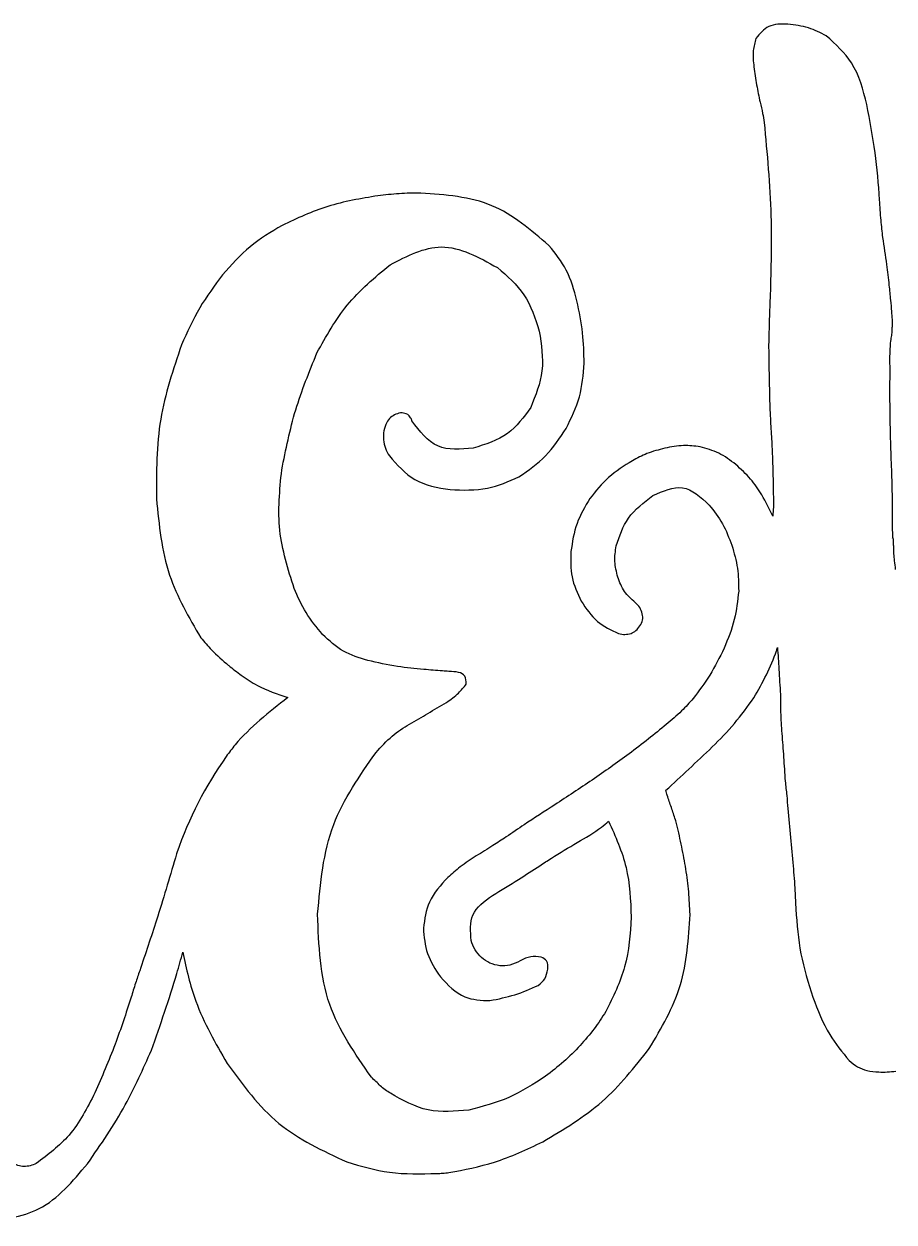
# Model space of a CAD drawing. Header units: inches. Extents: x -0.84 to 5.76, y -6.47 to 3.06.
# Drawn here: x 1.25 to 2.328, y 1.172 to 2.657 of the extents above; entities that cross this region are included whole.
import ezdxf

# ---------------------------------------------------------------- set-up
doc = ezdxf.new("R2010")
doc.units = ezdxf.units.IN
doc.header["$MEASUREMENT"] = 0

msp = doc.modelspace()

# ---------------------------------------------------------------- linework, layer by layer
at = {"flags": 128}
msp.add_lwpolyline([(2.3276, 2.0178), (2.3273, 2.0197), (2.3264, 2.0196), (2.3268, 2.0201)], dxfattribs=at)
msp.add_lwpolyline([(2.3276, 2.0178), (2.3273, 2.0197), (2.3264, 2.0196), (2.3268, 2.0201)], dxfattribs=at)
msp.add_lwpolyline([(2.3276, 2.0178), (2.3273, 2.0197), (2.3264, 2.0196), (2.3268, 2.0201)], dxfattribs=at)
for centre, radius, start, end in [((1.6482, 2.0334), 0.2244, 229.9271, 234.9738), ((1.8836, 1.4772), 0.4694, 144.6478, 161.0648)]:
    msp.add_arc(centre, radius, start, end)
for points, knots in [([(2.1967, 2.6568), (2.1883, 2.6568), (2.1723, 2.6569), (2.1621, 2.6447), (2.1572, 2.639)], [-0.1154325, -0.1154325, -0.1154325, -0.1154325, -0.0549679, 0, 0, 0, 0]), ([(2.2444, 2.6422), (2.2371, 2.6458), (2.2221, 2.6535), (2.2054, 2.6556), (2.1967, 2.6568)], [-0.1273892, -0.1273892, -0.1273892, -0.1273892, -0.066185, 0, 0, 0, 0]), ([(2.1572, 2.639), (2.1558, 2.634), (2.1526, 2.6224), (2.154, 2.6105), (2.1547, 2.6037)], [-0.09047128, -0.09047128, -0.09047128, -0.09047128, -0.05134368, 0, 0, 0, 0]), ([(2.2946, 2.557), (2.2899, 2.5752), (2.2815, 2.6086), (2.256, 2.6317), (2.2444, 2.6422)], [-0.256154, -0.256154, -0.256154, -0.256154, -0.1168538, 0, 0, 0, 0]), ([(2.1547, 2.6037), (2.1558, 2.5962), (2.1578, 2.5815), (2.1608, 2.567), (2.1623, 2.5599)], [-0.1129991, -0.1129991, -0.1129991, -0.1129991, -0.0556251, 0, 0, 0, 0]), ([(2.1623, 2.5599), (2.1634, 2.5553), (2.1655, 2.547), (2.1668, 2.5386), (2.1674, 2.5349)], [-0.06471111, -0.06471111, -0.06471111, -0.06471111, -0.0285523, 0, 0, 0, 0]), ([(2.3105, 2.4389), (2.309, 2.4584), (2.3058, 2.4981), (2.2984, 2.5371), (2.2946, 2.557)], [-0.3028318, -0.3028318, -0.3028318, -0.3028318, -0.1539405, 0, 0, 0, 0]), ([(2.1674, 2.5349), (2.171, 2.4963), (2.1777, 2.4252), (2.1758, 2.3538), (2.1749, 2.3213)], [-0.5434548, -0.5434548, -0.5434548, -0.5434548, -0.247839, 0, 0, 0, 0]), ([(1.6887, 2.4439), (1.6677, 2.4404), (1.6264, 2.4335), (1.5885, 2.4158), (1.57, 2.4071)], [-0.3171048, -0.3171048, -0.3171048, -0.3171048, -0.1554937, 0, 0, 0, 0]), ([(1.7418, 2.4473), (1.7329, 2.4472), (1.7151, 2.4468), (1.6975, 2.4449), (1.6887, 2.4439)], [-0.1352642, -0.1352642, -0.1352642, -0.1352642, -0.0669749, 0, 0, 0, 0]), ([(1.9007, 2.3822), (1.8783, 2.4014), (1.8326, 2.4407), (1.7725, 2.4451), (1.7418, 2.4473)], [-0.4466121, -0.4466121, -0.4466121, -0.4466121, -0.2275613, 0, 0, 0, 0]), ([(2.3145, 2.3922), (2.3137, 2.3993), (2.312, 2.4148), (2.311, 2.4304), (2.3105, 2.4389)], [-0.1191838, -0.1191838, -0.1191838, -0.1191838, -0.0645995, 0, 0, 0, 0]), ([(1.57, 2.4071), (1.5562, 2.3989), (1.5284, 2.3824), (1.507, 2.3581), (1.4962, 2.3458)], [-0.2449436, -0.2449436, -0.2449436, -0.2449436, -0.1240155, 0, 0, 0, 0]), ([(2.3225, 2.3331), (2.3215, 2.3416), (2.3192, 2.3613), (2.3162, 2.381), (2.3145, 2.3922)], [-0.1513232, -0.1513232, -0.1513232, -0.1513232, -0.0862104, 0, 0, 0, 0]), ([(1.7038, 2.3584), (1.725, 2.3693), (1.7696, 2.3923), (1.8137, 2.3677), (1.8368, 2.3548)], [-0.3590002, -0.3590002, -0.3590002, -0.3590002, -0.1880147, 0, 0, 0, 0]), ([(1.9353, 2.3138), (1.9318, 2.3268), (1.925, 2.352), (1.9086, 2.3723), (1.9007, 2.3822)], [-0.1966141, -0.1966141, -0.1966141, -0.1966141, -0.0947857, 0, 0, 0, 0]), ([(1.6131, 2.249), (1.6245, 2.2696), (1.6478, 2.3118), (1.6848, 2.3426), (1.7038, 2.3584)], [-0.3638092, -0.3638092, -0.3638092, -0.3638092, -0.1859766, 0, 0, 0, 0]), ([(1.8368, 2.3548), (1.849, 2.3444), (1.8738, 2.3231), (1.8837, 2.2919), (1.8887, 2.276)], [-0.2438269, -0.2438269, -0.2438269, -0.2438269, -0.1241742, 0, 0, 0, 0]), ([(1.4962, 2.3458), (1.4862, 2.3325), (1.4661, 2.3054), (1.4523, 2.2746), (1.4453, 2.259)], [-0.2562207, -0.2562207, -0.2562207, -0.2562207, -0.1296719, 0, 0, 0, 0]), ([(2.3256, 2.3005), (2.3252, 2.3051), (2.3243, 2.316), (2.3231, 2.3269), (2.3225, 2.3331)], [-0.08313373, -0.08313373, -0.08313373, -0.08313373, -0.04807522, 0, 0, 0, 0]), ([(2.1749, 2.3213), (2.1745, 2.3111), (2.1737, 2.2904), (2.1732, 2.2696), (2.1729, 2.259)], [-0.158227, -0.158227, -0.158227, -0.158227, -0.0809509, 0, 0, 0, 0]), ([(1.9444, 2.2362), (1.944, 2.2488), (1.9433, 2.2749), (1.9381, 2.3005), (1.9353, 2.3138)], [-0.1985447, -0.1985447, -0.1985447, -0.1985447, -0.1028939, 0, 0, 0, 0]), ([(2.3263, 2.2834), (2.3263, 2.2858), (2.3264, 2.2916), (2.3259, 2.2973), (2.3256, 2.3005)], [-0.04358426, -0.04358426, -0.04358426, -0.04358426, -0.02516258, 0, 0, 0, 0]), ([(1.8887, 2.276), (1.8913, 2.2595), (1.8964, 2.227), (1.8841, 2.1964), (1.8781, 2.1814)], [-0.2459109, -0.2459109, -0.2459109, -0.2459109, -0.1210336, 0, 0, 0, 0]), ([(2.3238, 2.257), (2.324, 2.2599), (2.3245, 2.2651), (2.3254, 2.2702), (2.3258, 2.2725)], [-0.03972196, -0.03972196, -0.03972196, -0.03972196, -0.01776006, 0, 0, 0, 0]), ([(2.3258, 2.2725), (2.3259, 2.2742), (2.3261, 2.2779), (2.3263, 2.2815), (2.3263, 2.2834)], [-0.02773332, -0.02773332, -0.02773332, -0.02773332, -0.01447676, 0, 0, 0, 0]), ([(1.4453, 2.259), (1.435, 2.2286), (1.4141, 2.1667), (1.4142, 2.1014), (1.4143, 2.0681)], [-0.4943291, -0.4943291, -0.4943291, -0.4943291, -0.2514962, 0, 0, 0, 0]), ([(2.1729, 2.259), (2.173, 2.2499), (2.1733, 2.2306), (2.1737, 2.2113), (2.1739, 2.201)], [-0.1472336, -0.1472336, -0.1472336, -0.1472336, -0.0779654, 0, 0, 0, 0]), ([(1.5695, 2.1041), (1.5745, 2.1291), (1.5845, 2.1788), (1.6036, 2.2257), (1.6131, 2.249)], [-0.3849194, -0.3849194, -0.3849194, -0.3849194, -0.1912045, 0, 0, 0, 0]), ([(2.3235, 2.2279), (2.3234, 2.2336), (2.3231, 2.2433), (2.3236, 2.253), (2.3238, 2.257)], [-0.07386475, -0.07386475, -0.07386475, -0.07386475, -0.03048196, 0, 0, 0, 0]), ([(1.922, 2.1556), (1.9283, 2.1684), (1.9409, 2.1938), (1.9432, 2.2222), (1.9444, 2.2362)], [-0.2143322, -0.2143322, -0.2143322, -0.2143322, -0.1066528, 0, 0, 0, 0]), ([(2.3235, 2.1738), (2.3234, 2.1842), (2.3231, 2.2022), (2.3234, 2.2203), (2.3235, 2.2279)], [-0.1375339, -0.1375339, -0.1375339, -0.1375339, -0.0582315, 0, 0, 0, 0]), ([(2.1739, 2.201), (2.1741, 2.191), (2.1746, 2.1724), (2.1759, 2.1538), (2.1765, 2.1453)], [-0.141844, -0.141844, -0.141844, -0.141844, -0.065237, 0, 0, 0, 0]), ([(1.711, 2.1731), (1.7086, 2.1719), (1.7039, 2.1696), (1.7011, 2.1651), (1.6997, 2.1629)], [-0.03926422, -0.03926422, -0.03926422, -0.03926422, -0.0195684, 0, 0, 0, 0]), ([(1.7256, 2.1729), (1.7233, 2.1738), (1.7185, 2.1757), (1.7135, 2.174), (1.711, 2.1731)], [-0.03840204, -0.03840204, -0.03840204, -0.03840204, -0.01985218, 0, 0, 0, 0]), ([(1.7291, 2.1687), (1.7286, 2.1696), (1.7276, 2.1711), (1.7263, 2.1723), (1.7256, 2.1729)], [-0.01380619, -0.01380619, -0.01380619, -0.01380619, -0.0063798, 0, 0, 0, 0]), ([(1.7309, 2.1648), (1.7307, 2.1654), (1.7303, 2.1668), (1.7295, 2.168), (1.7291, 2.1687)], [-0.01107376, -0.01107376, -0.01107376, -0.01107376, -0.00626452, 0, 0, 0, 0]), ([(1.8781, 2.1814), (1.8694, 2.1695), (1.8512, 2.1449), (1.8219, 2.1357), (1.8067, 2.1309)], [-0.2273312, -0.2273312, -0.2273312, -0.2273312, -0.1180177, 0, 0, 0, 0]), ([(2.3255, 2.1041), (2.325, 2.1157), (2.3242, 2.1389), (2.3237, 2.1621), (2.3235, 2.1738)], [-0.1769707, -0.1769707, -0.1769707, -0.1769707, -0.0891632, 0, 0, 0, 0]), ([(1.6997, 2.1629), (1.6983, 2.1595), (1.6954, 2.1527), (1.6956, 2.1453), (1.6957, 2.1415)], [-0.05591705, -0.05591705, -0.05591705, -0.05591705, -0.02833614, 0, 0, 0, 0]), ([(1.8067, 2.1309), (1.7911, 2.1296), (1.7596, 2.1268), (1.7405, 2.1521), (1.7309, 2.1648)], [-0.2248226, -0.2248226, -0.2248226, -0.2248226, -0.1134358, 0, 0, 0, 0]), ([(1.8635, 2.0954), (1.8752, 2.1035), (1.8986, 2.1198), (1.9142, 2.1436), (1.922, 2.1556)], [-0.2148514, -0.2148514, -0.2148514, -0.2148514, -0.1077309, 0, 0, 0, 0]), ([(1.6957, 2.1415), (1.6963, 2.1379), (1.6973, 2.1307), (1.701, 2.1245), (1.7029, 2.1215)], [-0.05444156, -0.05444156, -0.05444156, -0.05444156, -0.0269298, 0, 0, 0, 0]), ([(2.1765, 2.1453), (2.1769, 2.1371), (2.1776, 2.1208), (2.1781, 2.1045), (2.1783, 2.0963)], [-0.124526, -0.124526, -0.124526, -0.124526, -0.0622909, 0, 0, 0, 0]), ([(2.0443, 2.131), (2.0368, 2.129), (2.0227, 2.1255), (2.01, 2.1186), (2.0041, 2.1154)], [-0.1100627, -0.1100627, -0.1100627, -0.1100627, -0.0510076, 0, 0, 0, 0]), ([(2.088, 2.1327), (2.0812, 2.1336), (2.0665, 2.1353), (2.052, 2.1325), (2.0443, 2.131)], [-0.111714, -0.111714, -0.111714, -0.111714, -0.059304, 0, 0, 0, 0]), ([(2.1322, 2.1107), (2.1254, 2.1159), (2.1121, 2.1261), (2.0959, 2.1305), (2.088, 2.1327)], [-0.126459, -0.126459, -0.126459, -0.126459, -0.061997, 0, 0, 0, 0]), ([(1.7029, 2.1215), (1.7126, 2.1103), (1.7325, 2.0872), (1.7626, 2.0822), (1.7781, 2.0796)], [-0.2248805, -0.2248805, -0.2248805, -0.2248805, -0.1155833, 0, 0, 0, 0]), ([(2.0041, 2.1154), (1.9938, 2.109), (1.9735, 2.0964), (1.9587, 2.0778), (1.9514, 2.0685)], [-0.1801573, -0.1801573, -0.1801573, -0.1801573, -0.0889065, 0, 0, 0, 0]), ([(2.1646, 2.073), (2.1602, 2.0798), (2.1509, 2.0937), (2.1386, 2.105), (2.1322, 2.1107)], [-0.1267498, -0.1267498, -0.1267498, -0.1267498, -0.0649532, 0, 0, 0, 0]), ([(1.5849, 1.9571), (1.5773, 1.981), (1.5621, 2.0289), (1.567, 2.079), (1.5695, 2.1041)], [-0.3789221, -0.3789221, -0.3789221, -0.3789221, -0.1905579, 0, 0, 0, 0]), ([(1.7781, 2.0796), (1.7938, 2.079), (1.8235, 2.0779), (1.8507, 2.0898), (1.8635, 2.0954)], [-0.2232282, -0.2232282, -0.2232282, -0.2232282, -0.1049965, 0, 0, 0, 0]), ([(2.1783, 2.0963), (2.1785, 2.089), (2.1788, 2.0762), (2.1788, 2.0634), (2.1788, 2.0579)], [-0.09738488, -0.09738488, -0.09738488, -0.09738488, -0.0418808, 0, 0, 0, 0]), ([(2.3265, 2.0457), (2.3265, 2.0536), (2.3264, 2.0731), (2.3258, 2.0926), (2.3255, 2.1041)], [-0.1484707, -0.1484707, -0.1484707, -0.1484707, -0.0882061, 0, 0, 0, 0]), ([(2.0296, 2.0722), (2.0422, 2.0779), (2.0679, 2.0896), (2.0887, 2.0704), (2.0993, 2.0605)], [-0.1962689, -0.1962689, -0.1962689, -0.1962689, -0.1002549, 0, 0, 0, 0]), ([(1.4143, 2.0681), (1.4174, 2.0359), (1.4234, 1.9745), (1.4544, 1.9213), (1.4692, 1.896)], [-0.4636914, -0.4636914, -0.4636914, -0.4636914, -0.2204583, 0, 0, 0, 0]), ([(1.9514, 2.0685), (1.9454, 2.0585), (1.9332, 2.0382), (1.9297, 2.0147), (1.928, 2.0028)], [-0.1788308, -0.1788308, -0.1788308, -0.1788308, -0.0905217, 0, 0, 0, 0]), ([(1.984, 2.0099), (1.9881, 2.022), (1.9968, 2.0475), (2.0183, 2.0637), (2.0296, 2.0722)], [-0.2001959, -0.2001959, -0.2001959, -0.2001959, -0.1048706, 0, 0, 0, 0]), ([(2.0993, 2.0605), (2.1051, 2.053), (2.117, 2.0378), (2.1239, 2.0197), (2.1274, 2.0106)], [-0.1463674, -0.1463674, -0.1463674, -0.1463674, -0.0742163, 0, 0, 0, 0]), ([(2.327, 2.0226), (2.3268, 2.0254), (2.3263, 2.033), (2.3264, 2.0407), (2.3265, 2.0457)], [-0.05863614, -0.05863614, -0.05863614, -0.05863614, -0.03780449, 0, 0, 0, 0]), ([(2.3268, 2.0201), (2.3269, 2.0204), (2.3272, 2.0212), (2.327, 2.0221), (2.327, 2.0226)], [-0.006403864, -0.006403864, -0.006403864, -0.006403864, -0.004042613, 0, 0, 0, 0]), ([(1.986, 1.9713), (1.9843, 1.9777), (1.9811, 1.9904), (1.983, 2.0034), (1.984, 2.0099)], [-0.09920784, -0.09920784, -0.09920784, -0.09920784, -0.04931266, 0, 0, 0, 0]), ([(2.1274, 2.0106), (2.1301, 2.0011), (2.1355, 1.9826), (2.1357, 1.9634), (2.1358, 1.9539)], [-0.146105, -0.146105, -0.146105, -0.146105, -0.0718602, 0, 0, 0, 0]), ([(2.3278, 2.0119), (2.3278, 2.0131), (2.3278, 2.015), (2.3277, 2.017), (2.3276, 2.0178)], [-0.01494047, -0.01494047, -0.01494047, -0.01494047, -0.00620901, 0, 0, 0, 0]), ([(2.3283, 2.0002), (2.3282, 2.0024), (2.328, 2.0064), (2.3279, 2.0103), (2.3278, 2.0119)], [-0.0298717, -0.0298717, -0.0298717, -0.0298717, -0.01246392, 0, 0, 0, 0]), ([(1.928, 2.0028), (1.9276, 1.9922), (1.9268, 1.9706), (1.9361, 1.9512), (1.9408, 1.9413)], [-0.1618265, -0.1618265, -0.1618265, -0.1618265, -0.0822026, 0, 0, 0, 0]), ([(2.3303, 1.9807), (2.3299, 1.9843), (2.3291, 1.9907), (2.3286, 1.9972), (2.3283, 2.0002)], [-0.04963032, -0.04963032, -0.04963032, -0.04963032, -0.02234345, 0, 0, 0, 0]), ([(2.0075, 1.9397), (2.0027, 1.944), (1.9929, 1.9527), (1.9883, 1.965), (1.986, 1.9713)], [-0.09843995, -0.09843995, -0.09843995, -0.09843995, -0.04984077, 0, 0, 0, 0]), ([(1.6201, 1.9001), (1.6128, 1.9088), (1.5984, 1.9262), (1.5893, 1.9469), (1.5849, 1.9571)], [-0.1710842, -0.1710842, -0.1710842, -0.1710842, -0.0850127, 0, 0, 0, 0]), ([(2.1358, 1.9539), (2.1345, 1.942), (2.1319, 1.9175), (2.1225, 1.8947), (2.1177, 1.883)], [-0.1867989, -0.1867989, -0.1867989, -0.1867989, -0.0962952, 0, 0, 0, 0]), ([(1.9408, 1.9413), (1.9468, 1.9322), (1.9585, 1.9145), (1.9776, 1.9055), (1.9869, 1.9011)], [-0.1579743, -0.1579743, -0.1579743, -0.1579743, -0.0770666, 0, 0, 0, 0]), ([(2.0164, 1.9258), (2.0156, 1.9284), (2.0138, 1.9338), (2.0096, 1.9377), (2.0075, 1.9397)], [-0.04256593, -0.04256593, -0.04256593, -0.04256593, -0.02178557, 0, 0, 0, 0]), ([(2.0133, 1.9107), (2.0148, 1.9131), (2.0177, 1.9177), (2.0168, 1.9231), (2.0164, 1.9258)], [-0.04022508, -0.04022508, -0.04022508, -0.04022508, -0.01982924, 0, 0, 0, 0]), ([(1.9869, 1.9011), (1.9896, 1.9006), (1.9947, 1.8997), (1.9999, 1.9008), (2.0024, 1.9014)], [-0.03957392, -0.03957392, -0.03957392, -0.03957392, -0.01924629, 0, 0, 0, 0]), ([(2.0024, 1.9014), (2.0045, 1.9024), (2.009, 1.9046), (2.0118, 1.9086), (2.0133, 1.9107)], [-0.03708726, -0.03708726, -0.03708726, -0.03708726, -0.01902309, 0, 0, 0, 0]), ([(1.4692, 1.896), (1.4735, 1.8909), (1.484, 1.8785), (1.4964, 1.8679), (1.5037, 1.8617)], [-0.1345519, -0.1345519, -0.1345519, -0.1345519, -0.0835287, -0.0107776, -0.0107776, -0.0107776, -0.0107776]), ([(1.6761, 1.8679), (1.6656, 1.8711), (1.6445, 1.8775), (1.6283, 1.8925), (1.6201, 1.9001)], [-0.1659422, -0.1659422, -0.1659422, -0.1659422, -0.0838686, 0, 0, 0, 0]), ([(2.1177, 1.883), (2.1121, 1.8716), (2.1013, 1.8497), (2.0866, 1.8302), (2.0795, 1.8208)], [-0.1855878, -0.1855878, -0.1855878, -0.1855878, -0.0897235, 0, 0, 0, 0]), ([(2.1547, 1.8216), (2.1654, 1.8405), (2.1768, 1.8608), (2.1835, 1.8825), (2.1839, 1.8839)], [-0.3375598, -0.3375598, -0.3375598, -0.3375598, -0.1738082, -0.1625409, -0.1625409, -0.1625409, -0.1625409]), ([(2.1839, 1.8839), (2.1845, 1.8749), (2.1857, 1.8555), (2.1869, 1.8361), (2.1876, 1.8258)], [-0.147986, -0.147986, -0.147986, -0.147986, -0.078911, 0, 0, 0, 0]), ([(1.7457, 1.8567), (1.7348, 1.8577), (1.7113, 1.8599), (1.6883, 1.8651), (1.6761, 1.8679)], [-0.1792911, -0.1792911, -0.1792911, -0.1792911, -0.0954272, 0, 0, 0, 0]), ([(1.7766, 1.8543), (1.774, 1.8545), (1.7637, 1.8553), (1.7534, 1.8561), (1.7457, 1.8567)], [-0.07856434, -0.07856434, -0.07856434, -0.07856434, -0.05892326, 0, 0, 0, 0]), ([(1.5194, 1.8497), (1.5258, 1.845), (1.5436, 1.8331), (1.564, 1.8262), (1.5769, 1.8218)], [-0.1632616, -0.1632616, -0.1632616, -0.1632616, -0.1031096, 0, 0, 0, 0]), ([(1.7982, 1.8386), (1.798, 1.8422), (1.7972, 1.8532), (1.7849, 1.8539), (1.7766, 1.8543)], [-0.07721184, -0.07721184, -0.07721184, -0.07721184, -0.05236952, 0, 0, 0, 0]), ([(1.7739, 1.8159), (1.7791, 1.8195), (1.7882, 1.826), (1.7952, 1.8348), (1.7982, 1.8386)], [-0.08495721, -0.08495721, -0.08495721, -0.08495721, -0.03731812, 0, 0, 0, 0]), ([(1.5769, 1.8218), (1.5536, 1.8036), (1.5255, 1.7816), (1.5042, 1.7538), (1.5007, 1.7489)], [-0.4362138, -0.4362138, -0.4362138, -0.4362138, -0.2136746, -0.1671961, -0.1671961, -0.1671961, -0.1671961]), ([(1.7279, 1.7891), (1.7355, 1.7935), (1.7509, 1.8023), (1.7662, 1.8113), (1.7739, 1.8159)], [-0.1351034, -0.1351034, -0.1351034, -0.1351034, -0.0682427, 0, 0, 0, 0]), ([(2.0795, 1.8208), (2.0748, 1.8155), (2.0644, 1.8039), (2.0525, 1.7939), (2.046, 1.7885)], [-0.1184182, -0.1184182, -0.1184182, -0.1184182, -0.0643263, 0, 0, 0, 0]), ([(2.1031, 1.7606), (2.1125, 1.7701), (2.1313, 1.7891), (2.1469, 1.8108), (2.1547, 1.8216)], [-0.2032223, -0.2032223, -0.2032223, -0.2032223, -0.1013814, 0, 0, 0, 0]), ([(2.1876, 1.8258), (2.1876, 1.8184), (2.1875, 1.8022), (2.1887, 1.7861), (2.1893, 1.7773)], [-0.1233244, -0.1233244, -0.1233244, -0.1233244, -0.0674437, 0, 0, 0, 0]), ([(1.6864, 1.7537), (1.6928, 1.7609), (1.705, 1.7745), (1.7205, 1.7844), (1.7279, 1.7891)], [-0.1391687, -0.1391687, -0.1391687, -0.1391687, -0.0667254, 0, 0, 0, 0]), ([(2.046, 1.7885), (2.0387, 1.7825), (2.0236, 1.77), (2.008, 1.7582), (2, 1.7521)], [-0.1489878, -0.1489878, -0.1489878, -0.1489878, -0.0766609, 0, 0, 0, 0]), ([(2.1893, 1.7773), (2.19, 1.7675), (2.1915, 1.7479), (2.1927, 1.7282), (2.1934, 1.7182)], [-0.1503201, -0.1503201, -0.1503201, -0.1503201, -0.0761067, 0, 0, 0, 0]), ([(1.614, 1.5533), (1.6174, 1.5916), (1.6239, 1.6649), (1.6662, 1.725), (1.6864, 1.7537)], [-0.5498306, -0.5498306, -0.5498306, -0.5498306, -0.2628399, 0, 0, 0, 0]), ([(2.0455, 1.7069), (2.055, 1.7156), (2.0743, 1.7334), (2.0934, 1.7515), (2.1031, 1.7606)], [-0.2001251, -0.2001251, -0.2001251, -0.2001251, -0.1016883, 0, 0, 0, 0]), ([(2, 1.7521), (1.9848, 1.7412), (1.9546, 1.7194), (1.9235, 1.6991), (1.908, 1.689)], [-0.2833971, -0.2833971, -0.2833971, -0.2833971, -0.1408476, 0, 0, 0, 0]), ([(2.1934, 1.7182), (2.1941, 1.7123), (2.1954, 1.701), (2.1963, 1.6896), (2.1967, 1.6842)], [-0.08686219, -0.08686219, -0.08686219, -0.08686219, -0.0415894, 0, 0, 0, 0]), ([(2.0524, 1.6856), (2.0506, 1.6906), (2.0482, 1.6977), (2.0461, 1.7048), (2.0455, 1.7069)], [-0.05686485, -0.05686485, -0.05686485, -0.05686485, -0.01629117, 0, 0, 0, 0]), ([(1.908, 1.689), (1.8953, 1.6808), (1.875, 1.6678), (1.8552, 1.6542), (1.8478, 1.6491)], [-0.1834051, -0.1834051, -0.1834051, -0.1834051, -0.0680087, 0, 0, 0, 0]), ([(2.0592, 1.6643), (2.0586, 1.6663), (2.0566, 1.6735), (2.0541, 1.6805), (2.0524, 1.6856)], [-0.05686507, -0.05686507, -0.05686507, -0.05686507, -0.04057391, 0, 0, 0, 0]), ([(2.1967, 1.6842), (2.1979, 1.6723), (2.2002, 1.6486), (2.2022, 1.6249), (2.2033, 1.6132)], [-0.181182, -0.181182, -0.181182, -0.181182, -0.0899818, 0, 0, 0, 0]), ([(1.9357, 1.6423), (1.9461, 1.6482), (1.9598, 1.6559), (1.9717, 1.6661), (1.9746, 1.6686)], [-0.1194612, -0.1194612, -0.1194612, -0.1194612, -0.0290263, 0, 0, 0, 0]), ([(1.9746, 1.6686), (1.9831, 1.6498), (2.0001, 1.612), (2.0018, 1.5705), (2.0027, 1.5496)], [-0.3131739, -0.3131739, -0.3131739, -0.3131739, -0.1579037, 0, 0, 0, 0]), ([(2.0704, 1.6092), (2.0688, 1.6185), (2.0654, 1.6369), (2.0613, 1.6552), (2.0592, 1.6643)], [-0.1427228, -0.1427228, -0.1427228, -0.1427228, -0.0711763, 0, 0, 0, 0]), ([(1.8478, 1.6491), (1.8423, 1.6455), (1.83, 1.6375), (1.8175, 1.6298), (1.8106, 1.6256)], [-0.1117759, -0.1117759, -0.1117759, -0.1117759, -0.0614434, 0, 0, 0, 0]), ([(1.8892, 1.6134), (1.894, 1.6165), (1.9093, 1.6264), (1.925, 1.6358), (1.9357, 1.6423)], [-0.1391631, -0.1391631, -0.1391631, -0.1391631, -0.0954258, 0, 0, 0, 0]), ([(1.4377, 1.6232), (1.4301, 1.5974), (1.4162, 1.5505), (1.4005, 1.5041), (1.3935, 1.4832)], [-0.3729361, -0.3729361, -0.3729361, -0.3729361, -0.1680841, 0, 0, 0, 0]), ([(1.8106, 1.6256), (1.8038, 1.6212), (1.7914, 1.6132), (1.7805, 1.6034), (1.7755, 1.599)], [-0.1120836, -0.1120836, -0.1120836, -0.1120836, -0.0504373, 0, 0, 0, 0]), ([(1.8306, 1.5767), (1.8415, 1.5832), (1.8612, 1.5951), (1.8805, 1.6077), (1.8892, 1.6134)], [-0.1754694, -0.1754694, -0.1754694, -0.1754694, -0.0792146, 0, 0, 0, 0]), ([(2.0755, 1.553), (2.0751, 1.5624), (2.0743, 1.5812), (2.0717, 1.5999), (2.0704, 1.6092)], [-0.1435463, -0.1435463, -0.1435463, -0.1435463, -0.071686, 0, 0, 0, 0]), ([(2.2033, 1.6132), (2.2041, 1.6028), (2.2056, 1.585), (2.2063, 1.567), (2.2066, 1.5594)], [-0.1367158, -0.1367158, -0.1367158, -0.1367158, -0.0578578, 0, 0, 0, 0]), ([(1.7755, 1.599), (1.7666, 1.5893), (1.75, 1.5714), (1.7466, 1.5473), (1.745, 1.5361)], [-0.1812553, -0.1812553, -0.1812553, -0.1812553, -0.0841484, 0, 0, 0, 0]), ([(1.8043, 1.5206), (1.8034, 1.5319), (1.8014, 1.5554), (1.8206, 1.5694), (1.8306, 1.5767)], [-0.1680419, -0.1680419, -0.1680419, -0.1680419, -0.087513, 0, 0, 0, 0]), ([(2.2066, 1.5594), (2.2081, 1.5409), (2.2109, 1.5037), (2.2222, 1.4682), (2.2279, 1.4504)], [-0.2829803, -0.2829803, -0.2829803, -0.2829803, -0.1418947, 0, 0, 0, 0]), ([(1.6806, 1.3514), (1.6604, 1.3804), (1.6182, 1.441), (1.6154, 1.5149), (1.614, 1.5533)], [-0.5504419, -0.5504419, -0.5504419, -0.5504419, -0.2864865, 0, 0, 0, 0]), ([(2.0027, 1.5496), (2.0013, 1.5288), (1.9985, 1.4877), (1.9802, 1.4508), (1.9711, 1.4326)], [-0.3104488, -0.3104488, -0.3104488, -0.3104488, -0.15338, 0, 0, 0, 0]), ([(2.025, 1.3867), (2.04, 1.4122), (2.0701, 1.4635), (2.0737, 1.523), (2.0755, 1.553)], [-0.4468247, -0.4468247, -0.4468247, -0.4468247, -0.2254861, 0, 0, 0, 0]), ([(1.745, 1.5361), (1.7459, 1.5253), (1.7478, 1.5034), (1.7599, 1.485), (1.7661, 1.4756)], [-0.1650044, -0.1650044, -0.1650044, -0.1650044, -0.0840329, 0, 0, 0, 0]), ([(1.817, 1.4996), (1.8141, 1.5027), (1.8084, 1.5088), (1.8056, 1.5167), (1.8043, 1.5206)], [-0.06294147, -0.06294147, -0.06294147, -0.06294147, -0.03120601, 0, 0, 0, 0]), ([(1.408, 1.3846), (1.419, 1.4162), (1.433, 1.4564), (1.4446, 1.4974), (1.4469, 1.5061)], [-0.5754018, -0.5754018, -0.5754018, -0.5754018, -0.3203633, -0.2511507, -0.2511507, -0.2511507, -0.2511507]), ([(1.4469, 1.5061), (1.4512, 1.4855), (1.4623, 1.4369), (1.4874, 1.3935), (1.5019, 1.3684)], [-0.3788146, -0.3788146, -0.3788146, -0.3788146, -0.2192285, 0, 0, 0, 0]), ([(1.891, 1.5002), (1.8866, 1.5008), (1.8776, 1.5018), (1.8694, 1.4978), (1.8652, 1.4957)], [-0.06776678, -0.06776678, -0.06776678, -0.06776678, -0.03496575, 0, 0, 0, 0]), ([(1.8992, 1.485), (1.8994, 1.4888), (1.8997, 1.4958), (1.8937, 1.4989), (1.891, 1.5002)], [-0.04787781, -0.04787781, -0.04787781, -0.04787781, -0.02125778, 0, 0, 0, 0]), ([(1.8396, 1.4895), (1.8355, 1.4903), (1.8271, 1.4918), (1.8204, 1.497), (1.817, 1.4996)], [-0.06372621, -0.06372621, -0.06372621, -0.06372621, -0.03215949, 0, 0, 0, 0]), ([(1.8652, 1.4957), (1.861, 1.4935), (1.853, 1.4892), (1.844, 1.4894), (1.8396, 1.4895)], [-0.06787205, -0.06787205, -0.06787205, -0.06787205, -0.03250335, 0, 0, 0, 0]), ([(1.3935, 1.4832), (1.3917, 1.4781), (1.388, 1.4672), (1.3846, 1.4562), (1.3829, 1.4503)], [-0.08766853, -0.08766853, -0.08766853, -0.08766853, -0.04634331, 0, 0, 0, 0]), ([(1.7661, 1.4756), (1.7754, 1.4656), (1.7923, 1.4476), (1.8167, 1.4466), (1.8276, 1.4462)], [-0.1793633, -0.1793633, -0.1793633, -0.1793633, -0.0800051, 0, 0, 0, 0]), ([(1.8875, 1.4651), (1.8905, 1.4676), (1.8968, 1.4728), (1.8984, 1.4808), (1.8992, 1.485)], [-0.06026025, -0.06026025, -0.06026025, -0.06026025, -0.03136574, 0, 0, 0, 0]), ([(1.8276, 1.4462), (1.8379, 1.4483), (1.8586, 1.4524), (1.8779, 1.4609), (1.8875, 1.4651)], [-0.1600375, -0.1600375, -0.1600375, -0.1600375, -0.0797097, 0, 0, 0, 0]), ([(1.3829, 1.4503), (1.3765, 1.4308), (1.3635, 1.3906), (1.3466, 1.3518), (1.3379, 1.3319)], [-0.3219781, -0.3219781, -0.3219781, -0.3219781, -0.1655623, 0, 0, 0, 0]), ([(2.2279, 1.4504), (2.2339, 1.4345), (2.2447, 1.4059), (2.2642, 1.3824), (2.2728, 1.3719)], [-0.2310208, -0.2310208, -0.2310208, -0.2310208, -0.1023368, 0, 0, 0, 0]), ([(1.9711, 1.4326), (1.9665, 1.4254), (1.9569, 1.4106), (1.9452, 1.3973), (1.9392, 1.3905)], [-0.1343561, -0.1343561, -0.1343561, -0.1343561, -0.0693742, 0, 0, 0, 0]), ([(1.3288, 1.2441), (1.3453, 1.2679), (1.3759, 1.3123), (1.3978, 1.3617), (1.408, 1.3846)], [-0.410329, -0.410329, -0.410329, -0.410329, -0.1906742, 0, 0, 0, 0]), ([(1.8929, 1.2712), (1.9186, 1.2865), (1.9698, 1.3168), (2.0067, 1.3635), (2.025, 1.3867)], [-0.4492993, -0.4492993, -0.4492993, -0.4492993, -0.2232342, 0, 0, 0, 0]), ([(1.9392, 1.3905), (1.9326, 1.3837), (1.9193, 1.3699), (1.904, 1.3583), (1.8964, 1.3524)], [-0.1458012, -0.1458012, -0.1458012, -0.1458012, -0.0735866, 0, 0, 0, 0]), ([(1.5019, 1.3684), (1.5215, 1.3415), (1.5604, 1.288), (1.6203, 1.2601), (1.65, 1.2462)], [-0.4949463, -0.4949463, -0.4949463, -0.4949463, -0.2454703, 0, 0, 0, 0]), ([(2.2728, 1.3719), (2.2761, 1.3691), (2.2826, 1.3635), (2.2906, 1.3608), (2.2945, 1.3594)], [-0.06428742, -0.06428742, -0.06428742, -0.06428742, -0.03095937, 0, 0, 0, 0]), ([(1.8964, 1.3524), (1.8816, 1.3428), (1.8522, 1.3237), (1.8182, 1.315), (1.8013, 1.3106)], [-0.265423, -0.265423, -0.265423, -0.265423, -0.1322896, 0, 0, 0, 0]), ([(2.2945, 1.3594), (2.2995, 1.3587), (2.3114, 1.357), (2.3235, 1.358), (2.3306, 1.3586)], [-0.09181827, -0.09181827, -0.09181827, -0.09181827, -0.05384135, 0, 0, 0, 0]), ([(1.6916, 1.3406), (1.6898, 1.3424), (1.6862, 1.346), (1.6825, 1.3495), (1.6806, 1.3514)], [-0.03901964, -0.03901964, -0.03901964, -0.03901964, -0.01988007, 0, 0, 0, 0]), ([(1.7041, 1.3313), (1.7019, 1.3327), (1.6974, 1.3353), (1.6935, 1.3389), (1.6916, 1.3406)], [-0.03960145, -0.03960145, -0.03960145, -0.03960145, -0.01996207, 0, 0, 0, 0]), ([(1.3379, 1.3319), (1.3285, 1.3133), (1.3109, 1.2786), (1.2798, 1.2553), (1.2653, 1.2444)], [-0.2921867, -0.2921867, -0.2921867, -0.2921867, -0.136216, 0, 0, 0, 0]), ([(1.8013, 1.3106), (1.7842, 1.309), (1.7496, 1.3056), (1.7194, 1.3227), (1.7041, 1.3313)], [-0.2579188, -0.2579188, -0.2579188, -0.2579188, -0.1303975, 0, 0, 0, 0]), ([(1.7768, 1.233), (1.7958, 1.2366), (1.8361, 1.2443), (1.8732, 1.2619), (1.8929, 1.2712)], [-0.3114615, -0.3114615, -0.3114615, -0.3114615, -0.1649731, 0, 0, 0, 0]), ([(1.1968, 1.1717), (1.2222, 1.1746), (1.2758, 1.1807), (1.3106, 1.2223), (1.3288, 1.2441)], [-0.395892, -0.395892, -0.395892, -0.395892, -0.2079723, 0, 0, 0, 0]), ([(1.25, 1.2405), (1.2475, 1.2407), (1.2422, 1.2412), (1.2378, 1.2441), (1.2356, 1.2456)], [-0.03939189, -0.03939189, -0.03939189, -0.03939189, -0.01996948, 0, 0, 0, 0]), ([(1.2653, 1.2444), (1.2628, 1.2433), (1.258, 1.2411), (1.2527, 1.2407), (1.25, 1.2405)], [-0.04029836, -0.04029836, -0.04029836, -0.04029836, -0.01984358, 0, 0, 0, 0]), ([(1.65, 1.2462), (1.6676, 1.2411), (1.704, 1.2304), (1.7419, 1.2314), (1.7615, 1.2319)], [-0.2868994, -0.2868994, -0.2868994, -0.2868994, -0.1482762, 0, 0, 0, 0]), ([(1.7615, 1.2319), (1.764, 1.232), (1.7691, 1.2322), (1.7742, 1.2327), (1.7768, 1.233)], [-0.03907729, -0.03907729, -0.03907729, -0.03907729, -0.01977324, 0, 0, 0, 0])]:
    msp.add_open_spline(points, degree=3, knots=knots)
for points in [[(2.178, 2.0469), (2.174, 2.0558), (2.1693, 2.0644), (2.1646, 2.073)], [(2.1788, 2.0579), (2.1785, 2.0543), (2.1782, 2.0506), (2.178, 2.0469)], [(1.4396, 1.6296), (1.439, 1.6274), (1.4383, 1.6253), (1.4377, 1.6232)]]:
    msp.add_open_spline(points, degree=3)

doc.saveas('drawing.dxf')
